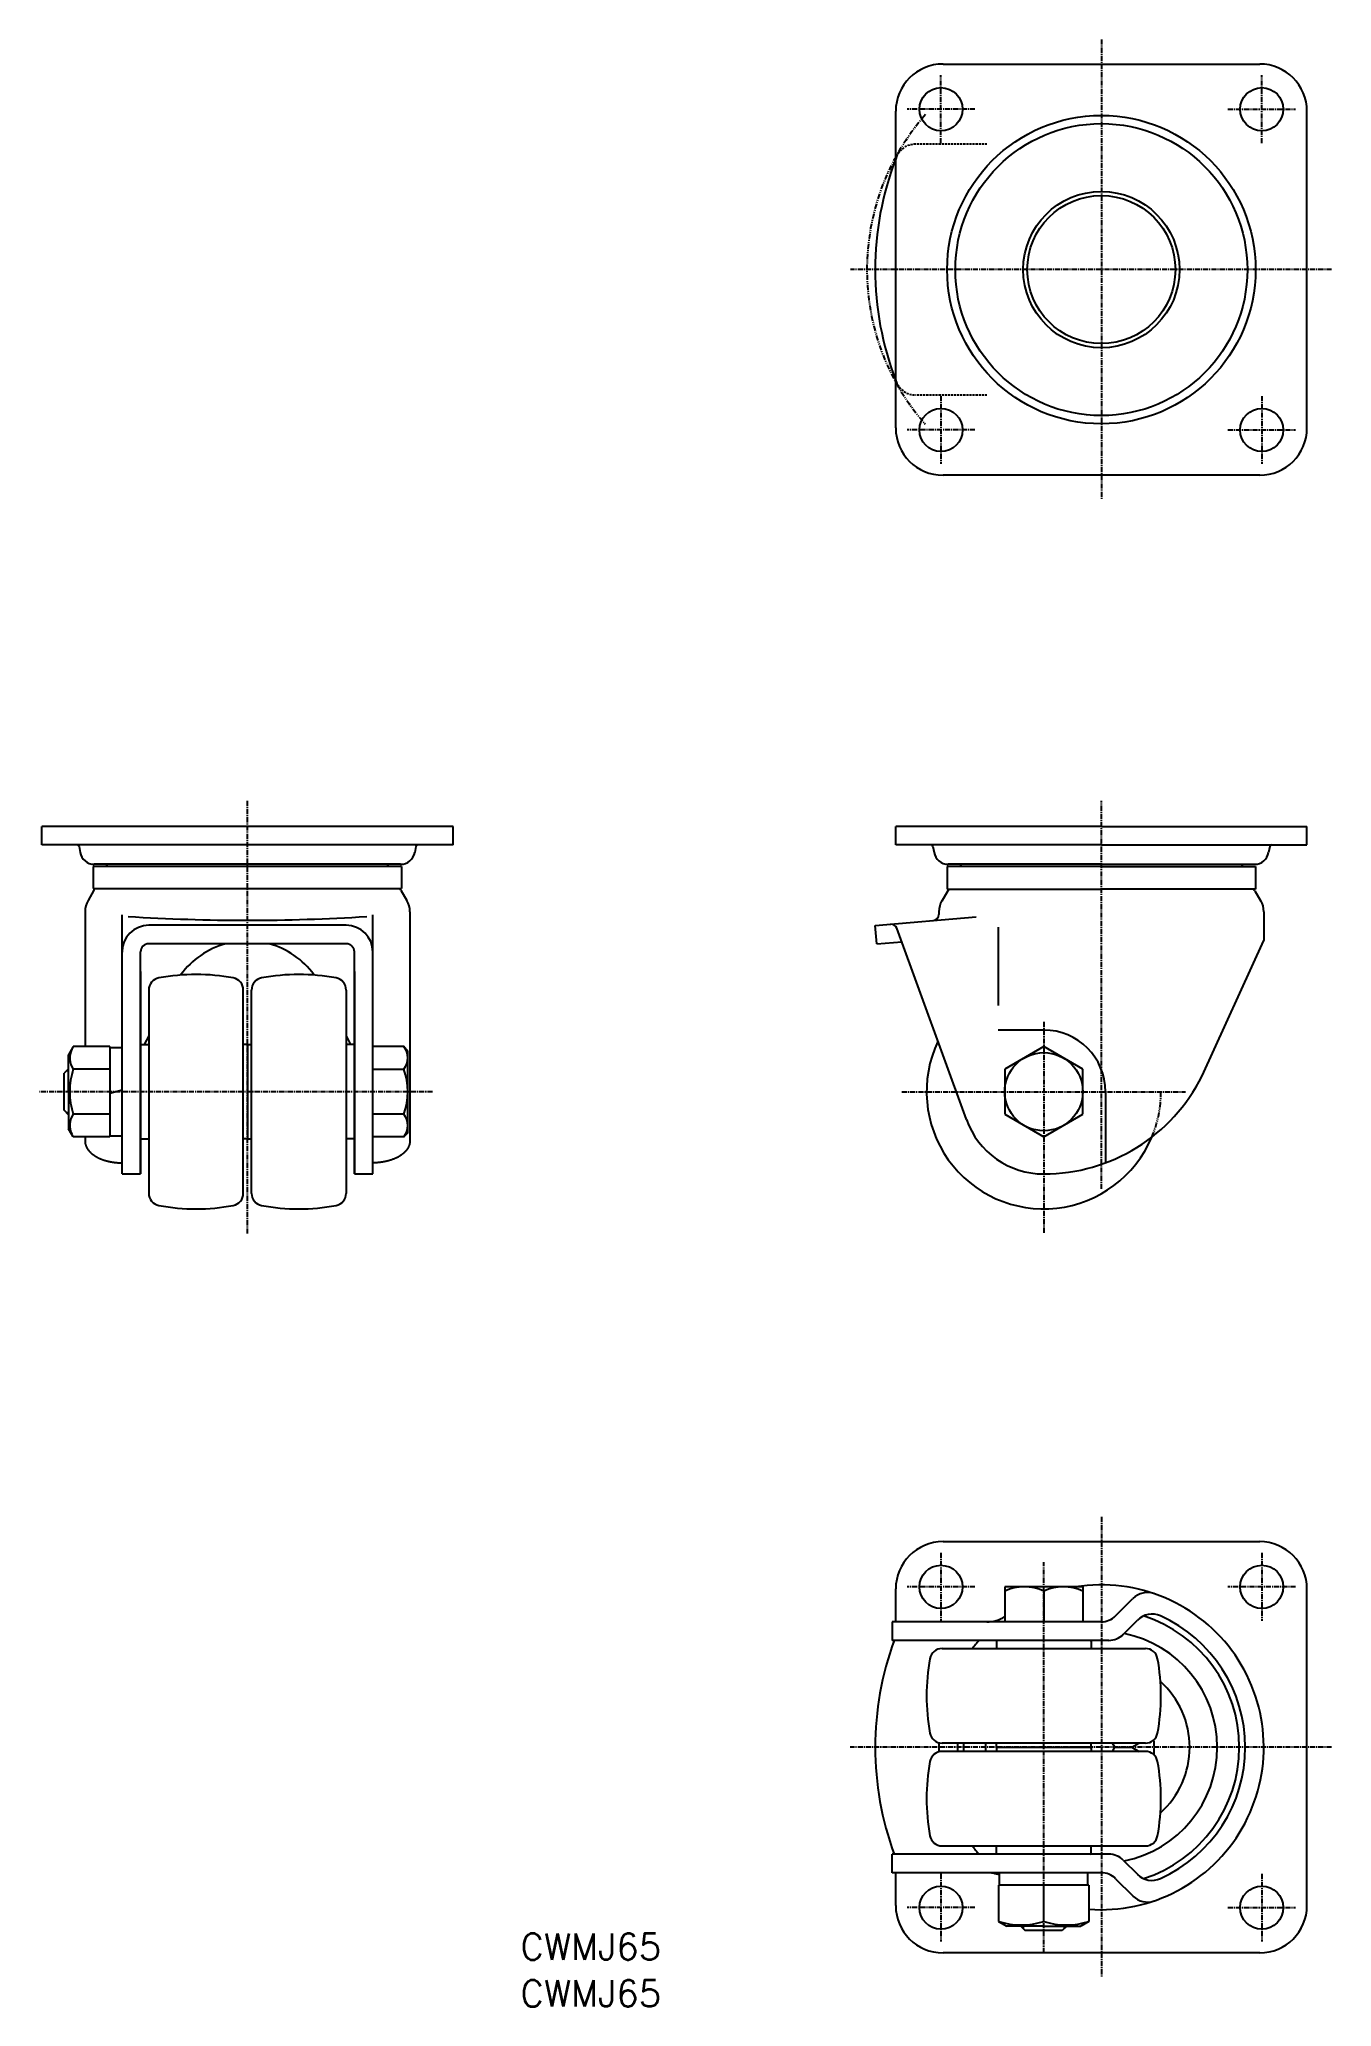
# Model space of a CAD drawing. Extents: x -244 to 70, y -223 to 256.
import ezdxf

# ---------------------------------------------------------------- set-up
doc = ezdxf.new("R2010")
doc.units = 0
for name, pattern in [('CENTER', [2, 1.25, -0.25, 0.25, -0.25]), ('DASHED', [0.75, 0.5, -0.25]), ('PHANTOM', [2.5, 1.25, -0.25, 0.25, -0.25, 0.25, -0.25])]:
    doc.linetypes.add(name, pattern=pattern)
doc.layers.get('0').update_dxf_attribs({"linetype": 'CONTINUOUS'})
doc.layers.add('CENTER', color=1, linetype='CENTER')
doc.styles.get("Standard").update_dxf_attribs({"font": 'txt.shx', "bigfont": 'bigfont.shx'})

msp = doc.modelspace()

# ---------------------------------------------------------------- linework, layer by layer
at = {"color": 7, "linetype": 'CONTINUOUS'}
for p, q in [((-24.5, 249.92), (52.5, 249.92)), ((-36, 161.42), (-36, 238.42)), ((64, 161.42), (64, 238.42)), ((52.5, 149.92), (-24.5, 149.92)), ((-143.64, 64.5), (-243.64, 64.5)), ((-243.64, 60), (-243.64, 64.5)), ((-143.64, 60), (-143.64, 64.5)), ((14, 64.5), (-36, 64.5)), ((-36, 60), (-36, 64.5)), ((14, 64.5), (64, 64.5)), ((64, 60), (64, 64.5)), ((-143.64, 60), (-243.64, 60)), ((-234.58, 59.67), (-234.32, 58.19)), ((-152.7, 59.67), (-152.96, 58.19)), ((14, 60), (-36, 60)), ((-26.94, 59.67), (-26.68, 58.19)), ((14, 60), (64, 60)), ((54.94, 59.67), (54.68, 58.19)), ((-156.14, 54.74), (-231.14, 54.74)), ((-231.14, 54.74), (-231.14, 49.44)), ((-156.41, 55.3), (-230.88, 55.3)), ((-227.58, 55.3), (-228.14, 54.74)), ((-159.7, 55.3), (-159.14, 54.74)), ((-156.14, 54.74), (-156.14, 49.44)), ((-23.5, 54.74), (-23.5, 49.24)), ((14, 54.74), (-23.5, 54.74)), ((14, 55.3), (-23.23, 55.3)), ((-19.94, 55.3), (-20.5, 54.74)), ((14, 55.3), (51.23, 55.3)), ((14, 54.74), (51.5, 54.74)), ((47.94, 55.3), (48.5, 54.74)), ((51.5, 54.74), (51.5, 49.24)), ((-230.96, 49.01), (-232.4, 46.51)), ((-231.14, 49.44), (-156.14, 49.44)), ((-156.32, 49.01), (-154.88, 46.51)), ((-23.32, 48.81), (-24.76, 46.32)), ((-23.5, 49.24), (14, 49.24)), ((51.5, 49.24), (14, 49.24)), ((51.32, 48.81), (52.76, 46.32)), ((-233.14, 43.76), (-233.14, 10.97)), ((-154.14, 43.76), (-154.14, -12.28)), ((-25.5, 43.76), (-25.5, 43.13)), ((53.5, 43.76), (53.5, 36.76)), ((-224.14, -20), (-224.14, 43.01)), ((-169.64, 40.46), (-217.64, 40.46)), ((-163.14, -20), (-163.14, 43.01)), ((-41, 40.4), (-16.41, 42.56)), ((-40.61, 35.92), (-41, 40.4)), ((-18.81, -6.79), (-35.75, 39.75)), ((-11.1, 40), (-11.1, 20.93)), ((-219.64, -20), (-219.64, 33.98)), ((-169.64, 35.98), (-217.64, 35.98)), ((-169.64, 35.98), (-217.64, 35.98)), ((-167.64, -20), (-167.64, 33.98)), ((-40.61, 35.92), (-34.55, 36.45)), ((38.5, 3.86), (53.5, 36.76)), ((-219.64, 29.21), (-219.64, -20)), ((-167.64, 29.21), (-167.64, -20)), ((-217.64, 24.72), (-217.64, -24.72)), ((-194.64, -24.72), (-194.64, 24.72)), ((-192.64, -24.72), (-192.64, 24.72)), ((-169.64, 24.72), (-169.64, -24.72)), ((0, 15), (-11.1, 15)), ((-236, 10.97), (-237.14, 9)), ((-227.14, 10.97), (-236, 10.97)), ((-227.14, 10.97), (-227.14, -10.75)), ((-227.14, 10.75), (-224.14, 10.75)), ((-219.64, 11.3), (-219.64, -11.3)), ((-219.44, 11.5), (-217.64, 11.5)), ((-217.64, 13.57), (-218.73, 11.5)), ((-193.84, 11.5), (-194.64, 11.5)), ((-193.64, 11.3), (-193.64, -11.3)), ((-193.44, 11.5), (-192.64, 11.5)), ((-169.64, 13.57), (-168.56, 11.5)), ((-167.84, 11.5), (-169.64, 11.5)), ((-167.64, -11.3), (-167.64, 11.3)), ((-163.14, -10.97), (-163.14, 10.97)), ((-155.64, 10.97), (-163.14, 10.97)), ((-154.64, 9.97), (-155.64, 10.97)), ((-154.64, -9.97), (-154.64, 9.97)), ((0, 10.97), (-9.5, 5.48)), ((9.5, 5.48), (0, 10.97)), ((-237.14, 5.6), (-238.24, 4.5)), ((-237.14, 0), (-237.14, 9)), ((-227.14, 5.48), (-236, 5.48)), ((-163.14, 5.48), (-155.64, 5.48)), ((-9.5, 5.48), (-9.5, -5.48)), ((9.5, -5.48), (9.5, 5.48)), ((-238.24, -4.5), (-238.24, 4.5)), ((-224.14, 0.4), (-227.14, -0.4)), ((15, 0), (15, -17.3)), ((-237.14, -5.6), (-238.24, -4.5)), ((-237.14, 0), (-237.14, -9)), ((-227.14, 0), (-227.14, -10.97)), ((-236, -10.97), (-237.14, -9)), ((-227.14, -5.48), (-236, -5.48)), ((-155.64, -5.48), (-163.14, -5.48)), ((-9.5, -5.48), (0, -10.97)), ((0, -10.97), (9.5, -5.48)), ((-227.14, -10.97), (-236, -10.97)), ((-233.14, -10.97), (-233.14, -12.28)), ((-227.14, -10.75), (-224.14, -10.75)), ((-219.44, -11.5), (-217.64, -11.5)), ((-193.84, -11.5), (-194.64, -11.5)), ((-193.44, -11.5), (-192.64, -11.5)), ((-167.84, -11.5), (-169.64, -11.5)), ((-155.64, -10.97), (-163.14, -10.97)), ((-154.64, -9.97), (-155.64, -10.97)), ((-224.14, -20), (-219.64, -20)), ((-167.64, -20), (-163.14, -20)), ((-24.5, -109.42), (52.5, -109.42)), ((-36, -128.92), (-36, -120.92)), ((-9.5, -120.42), (-9.5, -128.92)), ((9.5, -120.42), (-9.5, -120.42)), ((0, -121.42), (0, -128.92)), ((9.5, -120.42), (9.5, -128.92)), ((17.46, -127.46), (21.67, -123.26)), ((64, -197.92), (64, -120.92)), ((13.93, -128.92), (-36.85, -128.92)), ((-36.85, -128.92), (-36.85, -133.42)), ((19.33, -131.96), (22.76, -128.53)), ((15.79, -133.42), (-36.85, -133.42)), ((-11.5, -133.62), (-11.5, -135.42)), ((11.3, -133.42), (-11.3, -133.42)), ((11.5, -133.62), (11.5, -135.42)), ((-24.72, -135.42), (24.72, -135.42)), ((24.72, -158.42), (-24.72, -158.42)), ((24.72, -160.42), (-24.72, -160.42)), ((-11.5, -159.22), (-11.5, -158.42)), ((-11.5, -159.62), (-11.5, -160.42)), ((-11.3, -159.42), (11.3, -159.42)), ((10.73, -159.42), (6.59, -159.42)), ((11.5, -159.22), (11.5, -158.42)), ((11.5, -159.62), (11.5, -160.42)), ((17.27, -159.42), (16.7, -158.42)), ((16.7, -160.42), (17.27, -159.42)), ((17.27, -159.42), (21.41, -159.42)), ((21.41, -159.42), (23.14, -158.42)), ((21.41, -159.42), (23.14, -160.42)), ((15.79, -185.42), (-36.85, -185.42)), ((-36.85, -189.92), (-36.85, -185.42)), ((-24.72, -183.42), (24.72, -183.42)), ((-11.5, -185.22), (-11.5, -183.42)), ((11.5, -185.22), (11.5, -183.42)), ((13.93, -189.92), (-36.85, -189.92)), ((-36, -197.92), (-36, -189.92)), ((-10.75, -192.92), (-10.75, -189.92)), ((10.75, -192.92), (10.75, -189.92)), ((19.33, -186.89), (22.76, -190.32)), ((10.97, -192.92), (-10.97, -192.92)), ((-10.97, -192.92), (-10.97, -201.79)), ((0, -201.79), (0, -192.92)), ((10.97, -192.92), (10.97, -201.79)), ((17.46, -191.39), (21.67, -195.59)), ((-10.97, -201.79), (-9, -202.92)), ((0, -202.92), (-9, -202.92)), ((-5.6, -202.92), (-4.5, -204.02)), ((4.5, -204.02), (-4.5, -204.02)), ((0, -202.92), (9, -202.92)), ((5.6, -202.92), (4.5, -204.02)), ((10.97, -201.79), (9, -202.92)), ((52.5, -209.42), (-24.5, -209.42))]:
    msp.add_line(p, q, dxfattribs=at)
at = {"color": 3, "linetype": 'DASHED'}
for p, q in [((-13.82, 230.42), (-31.19, 230.42)), ((-13.82, 169.42), (-31.19, 169.42)), ((-237.14, 5.05), (-237.69, 5.05)), ((-237.69, -5.05), (-237.14, -5.05)), ((-5.05, -202.92), (-5.05, -203.47)), ((5.05, -203.47), (5.05, -202.92))]:
    msp.add_line(p, q, dxfattribs=at)
at = {"color": 7, "linetype": 'CONTINUOUS'}
for points in [[(-233.14, -11.99, 0), (-233.14, -12.05, 0), (-233.14, -12.12, 0), (-233.13, -12.18, 0), (-233.13, -12.25, 0), (-233.12, -12.31, 0), (-233.12, -12.38, 0), (-233.11, -12.44, 0), (-233.1, -12.51, 0), (-233.09, -12.57, 0), (-233.07, -12.64, 0), (-233.06, -12.7, 0), (-233.04, -12.77, 0), (-233.03, -12.83, 0), (-233.01, -12.89, 0), (-232.99, -12.96, 0), (-232.97, -13.02, 0), (-232.95, -13.09, 0), (-232.92, -13.15, 0), (-232.9, -13.21, 0), (-232.87, -13.28, 0), (-232.84, -13.34, 0), (-232.81, -13.4, 0), (-232.78, -13.47, 0), (-232.75, -13.53, 0), (-232.72, -13.59, 0), (-232.69, -13.65, 0), (-232.65, -13.71, 0), (-232.62, -13.78, 0), (-232.58, -13.84, 0), (-232.54, -13.9, 0), (-232.5, -13.96, 0), (-232.46, -14.02, 0), (-232.41, -14.08, 0), (-232.37, -14.14, 0), (-232.32, -14.2, 0), (-232.28, -14.26, 0), (-232.23, -14.32, 0), (-232.18, -14.37, 0), (-232.13, -14.43, 0), (-232.08, -14.49, 0), (-232.03, -14.55, 0), (-231.97, -14.6, 0), (-231.92, -14.66, 0), (-231.86, -14.72, 0), (-231.8, -14.77, 0), (-231.75, -14.83, 0), (-231.69, -14.88, 0), (-231.62, -14.94, 0), (-231.56, -14.99, 0), (-231.5, -15.05, 0), (-231.44, -15.1, 0), (-231.37, -15.15, 0), (-231.3, -15.2, 0), (-231.24, -15.25, 0), (-231.17, -15.31, 0), (-231.1, -15.36, 0), (-231.03, -15.41, 0), (-230.96, -15.46, 0), (-230.88, -15.51, 0), (-230.81, -15.55, 0), (-230.74, -15.6, 0), (-230.66, -15.65, 0), (-230.58, -15.7, 0), (-230.5, -15.74, 0), (-230.43, -15.79, 0), (-230.35, -15.83, 0), (-230.27, -15.88, 0), (-230.19, -15.92, 0), (-230.1, -15.97, 0), (-230.02, -16.01, 0), (-229.94, -16.05, 0), (-229.85, -16.09, 0), (-229.76, -16.13, 0), (-229.68, -16.17, 0), (-229.59, -16.21, 0), (-229.5, -16.25, 0), (-229.41, -16.29, 0), (-229.32, -16.33, 0), (-229.23, -16.37, 0), (-229.14, -16.4, 0), (-229.05, -16.44, 0), (-228.96, -16.47, 0), (-228.86, -16.51, 0), (-228.77, -16.54, 0), (-228.67, -16.58, 0), (-228.58, -16.61, 0), (-228.48, -16.64, 0), (-228.38, -16.67, 0), (-228.29, -16.7, 0), (-228.19, -16.73, 0), (-228.09, -16.76, 0), (-227.99, -16.79, 0), (-227.89, -16.82, 0), (-227.79, -16.84, 0), (-227.69, -16.87, 0), (-227.59, -16.89, 0), (-227.48, -16.92, 0), (-227.38, -16.94, 0), (-227.28, -16.97, 0), (-227.17, -16.99, 0), (-227.07, -17.01, 0), (-226.96, -17.03, 0), (-226.86, -17.05, 0), (-226.75, -17.07, 0), (-226.65, -17.09, 0), (-226.54, -17.11, 0), (-226.44, -17.12, 0), (-226.33, -17.14, 0), (-226.22, -17.16, 0), (-226.11, -17.17, 0), (-226, -17.18, 0), (-225.9, -17.2, 0), (-225.79, -17.21, 0), (-225.68, -17.22, 0), (-225.57, -17.23, 0), (-225.46, -17.24, 0), (-225.35, -17.25, 0), (-225.24, -17.26, 0), (-225.13, -17.27, 0), (-225.02, -17.27, 0), (-224.91, -17.28, 0), (-224.8, -17.28, 0), (-224.69, -17.29, 0), (-224.58, -17.29, 0), (-224.47, -17.3, 0), (-224.36, -17.3, 0), (-224.25, -17.3, 0), (-224.14, -17.3, 0)], [(-154.14, -11.99, 0), (-154.14, -12.05, 0), (-154.14, -12.12, 0), (-154.15, -12.18, 0), (-154.15, -12.25, 0), (-154.16, -12.31, 0), (-154.17, -12.38, 0), (-154.17, -12.44, 0), (-154.19, -12.51, 0), (-154.2, -12.57, 0), (-154.21, -12.64, 0), (-154.22, -12.7, 0), (-154.24, -12.77, 0), (-154.25, -12.83, 0), (-154.27, -12.89, 0), (-154.29, -12.96, 0), (-154.31, -13.02, 0), (-154.34, -13.09, 0), (-154.36, -13.15, 0), (-154.38, -13.21, 0), (-154.41, -13.28, 0), (-154.44, -13.34, 0), (-154.47, -13.4, 0), (-154.5, -13.47, 0), (-154.53, -13.53, 0), (-154.56, -13.59, 0), (-154.59, -13.65, 0), (-154.63, -13.71, 0), (-154.67, -13.78, 0), (-154.71, -13.84, 0), (-154.74, -13.9, 0), (-154.78, -13.96, 0), (-154.83, -14.02, 0), (-154.87, -14.08, 0), (-154.91, -14.14, 0), (-154.96, -14.2, 0), (-155, -14.26, 0), (-155.05, -14.32, 0), (-155.1, -14.37, 0), (-155.15, -14.43, 0), (-155.2, -14.49, 0), (-155.26, -14.55, 0), (-155.31, -14.6, 0), (-155.37, -14.66, 0), (-155.42, -14.72, 0), (-155.48, -14.77, 0), (-155.54, -14.83, 0), (-155.6, -14.88, 0), (-155.66, -14.94, 0), (-155.72, -14.99, 0), (-155.78, -15.05, 0), (-155.85, -15.1, 0), (-155.91, -15.15, 0), (-155.98, -15.2, 0), (-156.05, -15.25, 0), (-156.12, -15.31, 0), (-156.18, -15.36, 0), (-156.25, -15.41, 0), (-156.33, -15.46, 0), (-156.4, -15.51, 0), (-156.47, -15.55, 0), (-156.55, -15.6, 0), (-156.62, -15.65, 0), (-156.7, -15.7, 0), (-156.78, -15.74, 0), (-156.86, -15.79, 0), (-156.94, -15.83, 0), (-157.02, -15.88, 0), (-157.1, -15.92, 0), (-157.18, -15.97, 0), (-157.26, -16.01, 0), (-157.35, -16.05, 0), (-157.43, -16.09, 0), (-157.52, -16.13, 0), (-157.6, -16.17, 0), (-157.69, -16.21, 0), (-157.78, -16.25, 0), (-157.87, -16.29, 0), (-157.96, -16.33, 0), (-158.05, -16.37, 0), (-158.14, -16.4, 0), (-158.23, -16.44, 0), (-158.33, -16.47, 0), (-158.42, -16.51, 0), (-158.51, -16.54, 0), (-158.61, -16.58, 0), (-158.71, -16.61, 0), (-158.8, -16.64, 0), (-158.9, -16.67, 0), (-159, -16.7, 0), (-159.09, -16.73, 0), (-159.19, -16.76, 0), (-159.29, -16.79, 0), (-159.39, -16.82, 0), (-159.49, -16.84, 0), (-159.59, -16.87, 0), (-159.7, -16.89, 0), (-159.8, -16.92, 0), (-159.9, -16.94, 0), (-160, -16.97, 0), (-160.11, -16.99, 0), (-160.21, -17.01, 0), (-160.32, -17.03, 0), (-160.42, -17.05, 0), (-160.53, -17.07, 0), (-160.63, -17.09, 0), (-160.74, -17.11, 0), (-160.85, -17.12, 0), (-160.95, -17.14, 0), (-161.06, -17.16, 0), (-161.17, -17.17, 0), (-161.28, -17.18, 0), (-161.38, -17.2, 0), (-161.49, -17.21, 0), (-161.6, -17.22, 0), (-161.71, -17.23, 0), (-161.82, -17.24, 0), (-161.93, -17.25, 0), (-162.04, -17.26, 0), (-162.15, -17.27, 0), (-162.26, -17.27, 0), (-162.37, -17.28, 0), (-162.48, -17.28, 0), (-162.59, -17.29, 0), (-162.7, -17.29, 0), (-162.81, -17.3, 0), (-162.92, -17.3, 0), (-163.03, -17.3, 0), (-163.14, -17.3, 0)]]:
    msp.add_polyline3d(points, dxfattribs=at)
for centre, radius in [((-25, 238.92), 5.25), ((53, 238.92), 5.25), ((14, 199.92), 37.5), ((14, 199.92), 35.5), ((14, 199.92), 19), ((14, 199.92), 18), ((-25, 160.92), 5.25), ((53, 160.92), 5.25), ((0, 0), 9.5), ((-25, -120.42), 5.25), ((53, -120.42), 5.25), ((-25, -198.42), 5.25), ((53, -198.42), 5.25)]:
    msp.add_circle(centre, radius, dxfattribs=at)
for centre, radius, start, end in [((-24.5, 238.42), 11.5, 90, 180), ((52.5, 238.42), 11.5, 0, 90), ((34, 199.92), 75, 158.9605, 201.0395), ((34, 199.92), 75, 158.6364, 158.9605), ((-24.5, 161.42), 11.5, 180, 270), ((52.5, 161.42), 11.5, 270, 0), ((-234.98, 59.6), 0.4, 10, 90), ((-230.88, 58.8), 3.5, 190, 270), ((-156.41, 58.8), 3.5, 270, 350), ((-152.31, 59.6), 0.4, 90, 170), ((-27.34, 59.6), 0.4, 10, 90), ((-23.23, 58.8), 3.5, 190, 270), ((51.23, 58.8), 3.5, 270, 350), ((55.34, 59.6), 0.4, 90, 170), ((-224.47, 45.26), 7.5, 146.1437, 150), ((-162.81, 45.26), 7.5, 30, 33.8563), ((-16.83, 45.06), 7.5, 146.1437, 150), ((44.83, 45.06), 7.5, 30, 33.8563), ((-227.64, 43.76), 5.5, 150, 180), ((-159.64, 43.76), 5.5, 0, 30), ((-27, 43.13), 1.5, 275, 0), ((-20, 43.76), 5.5, 150, 180), ((48, 43.76), 5.5, 0, 30), ((-217.64, 33.96), 6.5, 90, 180), ((-193.64, 496), 454.31, 266.3401, 273.6599), ((-169.64, 33.96), 6.5, 0, 90), ((-37.16, 39.24), 1.5, 20, 95), ((-217.64, 33.98), 2, 90, 180), ((-217.64, 33.98), 2, 90, 180), ((-193.64, 16.69), 20, 105.3599, 143.8983), ((-193.64, 16.69), 20, 36.1017, 74.6401), ((-169.64, 33.98), 2, 0, 90), ((-169.64, 33.98), 2, 0, 90), ((-214.64, 24.72), 3, 100.4193, 180), ((-206.14, -21.5), 50, 79.5807, 100.4193), ((-197.64, 24.72), 3, 0, 79.5807), ((-189.64, 24.72), 3, 100.4193, 180), ((-181.14, -21.5), 50, 79.5807, 100.4193), ((-172.64, 24.72), 3, 0, 79.5807), ((0, 0), 15, 0, 90), ((-232, 8.23), 4.86, 154.3842, 214.3842), ((-219.44, 11.3), 0.2, 90, 180), ((-193.84, 11.3), 0.2, 0, 90), ((-193.44, 11.3), 0.2, 90, 180), ((-167.84, 11.3), 0.2, 0, 90), ((-158.9, 8.23), 4.26, 319.932, 40.068), ((0, 0), 28.5, 154.5677, 337.2134), ((-218.7, 0), 18.15, 162.412, 180), ((-170.18, 0), 15.54, 339.3345, 20.6655), ((0, 23), 43, 270, 333.5634), ((-218.7, 0), 18.15, 180, 197.588), ((-232, -8.23), 4.86, 145.6158, 205.6158), ((-158.9, -8.23), 4.26, 319.932, 40.068), ((0, 0), 20, 199.8349, 270), ((-219.44, -11.3), 0.2, 180, 270), ((-193.84, -11.3), 0.2, 270, 0), ((-193.44, -11.3), 0.2, 180, 270), ((-167.84, -11.3), 0.2, 270, 0), ((-214.64, -24.72), 3, 180, 259.5807), ((-206.14, 21.5), 50, 259.5807, 280.4193), ((-197.64, -24.72), 3, 280.4193, 0), ((-189.64, -24.72), 3, 180, 259.5807), ((-181.14, 21.5), 50, 259.5807, 280.4193), ((-172.64, -24.72), 3, 280.4193, 0), ((-24.5, -120.92), 11.5, 90, 180), ((52.5, -120.92), 11.5, 0, 90), ((-4.75, -132.21), 11.78, 66.2227, 113.7773), ((4.75, -132.21), 11.78, 66.2227, 113.7773), ((14, -159.42), 39.5, 265.6001, 99.1261), ((25.2, -126.79), 5, 71.0531, 135), ((-13.82, -120.92), 8, 270, 302.6909), ((13.93, -123.92), 5, 270, 315), ((26.3, -132.06), 5, 65.7986, 135), ((14, -159.42), 33.55, 287.8318, 72.1682), ((14, -159.42), 35, 294.2014, 65.7986), ((34, -159.42), 75, 159.7164, 200.2836), ((14, -159.42), 39.5, 138.8351, 142.5842), ((-11.3, -133.62), 0.2, 90, 180), ((11.3, -133.62), 0.2, 0, 90), ((15.79, -128.42), 5, 270, 315), ((14, -159.42), 28.19, 281.2752, 78.7248), ((21.5, -146.92), 50, 169.5807, 190.4193), ((-24.72, -138.42), 3, 90, 169.5807), ((24.72, -138.42), 3, 10.4193, 90), ((-21.5, -146.92), 50, 349.5807, 10.4193), ((14, -159.42), 21.48, 312.0298, 47.9702), ((-24.72, -155.42), 3, 190.4193, 270), ((24.72, -155.42), 3, 270, 349.5807), ((14, -159.42), 12.89, 351.9861, 8.0139), ((-24.72, -163.42), 3, 90, 169.5807), ((14, -159.42), 39.5, 178.4074, 181.5926), ((14, -159.42), 35, 178.3628, 181.6372), ((14, -159.42), 33.55, 178.2918, 181.7082), ((14, -159.42), 28.19, 177.9673, 182.0327), ((-11.3, -159.22), 0.2, 180, 270), ((-11.3, -159.62), 0.2, 90, 180), ((11.3, -159.22), 0.2, 270, 0), ((11.3, -159.62), 0.2, 0, 90), ((24.72, -163.42), 3, 10.4193, 90), ((21.5, -171.92), 50, 169.5807, 190.4193), ((-21.5, -171.92), 50, 349.5807, 10.4193), ((-24.72, -180.42), 3, 190.4193, 270), ((24.72, -180.42), 3, 270, 349.5807), ((14, -159.42), 39.5, 217.4158, 221.1649), ((-11.3, -185.22), 0.2, 180, 270), ((11.3, -185.22), 0.2, 270, 0), ((15.79, -190.42), 5, 45, 90), ((-13.82, -197.92), 8, 67.4272, 90), ((13.93, -194.92), 5, 45, 90), ((26.3, -186.79), 5, 225, 294.2014), ((25.2, -192.06), 5, 225, 288.9469), ((-24.5, -197.92), 11.5, 180, 270), ((52.5, -197.92), 11.5, 270, 0), ((-5.48, -184.48), 18.15, 252.412, 287.588), ((5.48, -184.48), 18.15, 252.412, 287.588)]:
    msp.add_arc(centre, radius, start, end, dxfattribs=at)
at = {"color": 3, "linetype": 'PHANTOM'}
for centre, radius, start, end in [((14, 199.92), 57, 138.5603, 221.4397), ((34, 199.92), 75, 201.0395, 201.3636), ((0, 0), 28.5, 337.2134, 0)]:
    msp.add_arc(centre, radius, start, end, dxfattribs=at)
at = {"color": 3, "linetype": 'DASHED'}
for centre, start, end in [((-31.19, 225.42), 90, 158.6364), ((-31.19, 174.42), 201.3636, 270)]:
    msp.add_arc(centre, 5, start, end, dxfattribs=at)
at = {"layer": 'CENTER', "color": 1, "linetype": 'CENTER'}
for p, q in [((14, 255.92), (14, 143.92)), ((-25, 230.67), (-25, 247.17)), ((53, 230.67), (53, 247.17)), ((-16.75, 238.92), (-33.25, 238.92)), ((44.75, 238.92), (61.25, 238.92)), ((70, 199.92), (-47, 199.92)), ((-25, 169.17), (-25, 152.67)), ((53, 169.17), (53, 152.67)), ((-16.75, 160.92), (-33.25, 160.92)), ((44.75, 160.92), (61.25, 160.92)), ((-193.64, -34.5), (-193.64, 70.7)), ((14, -23.66), (14, 70.7)), ((0, 16.97), (0, -34.5)), ((-148.64, 0), (-244.24, 0)), ((-34.5, 0), (34.5, 0)), ((14, -103.42), (14, -215.42)), ((-25, -112.17), (-25, -128.67)), ((0, -209.42), (0, -114.42)), ((53, -112.17), (53, -128.67)), ((-16.75, -120.42), (-33.25, -120.42)), ((61.25, -120.42), (44.75, -120.42)), ((70, -159.42), (-47.07, -159.42)), ((-25, -190.17), (-25, -206.67)), ((53, -190.17), (53, -206.67)), ((-16.75, -198.42), (-33.25, -198.42)), ((44.75, -198.42), (61.25, -198.42))]:
    msp.add_line(p, q, dxfattribs=at)

# ---------------------------------------------------------------- texts
at = {"color": 7, "linetype": 'CONTINUOUS'}
for p in [(-127.29, -211.1), (-127.29, -222.5)]:
    msp.add_text('CWMJ65', height=6.4, dxfattribs=at).set_placement(p)

doc.saveas('drawing.dxf')
